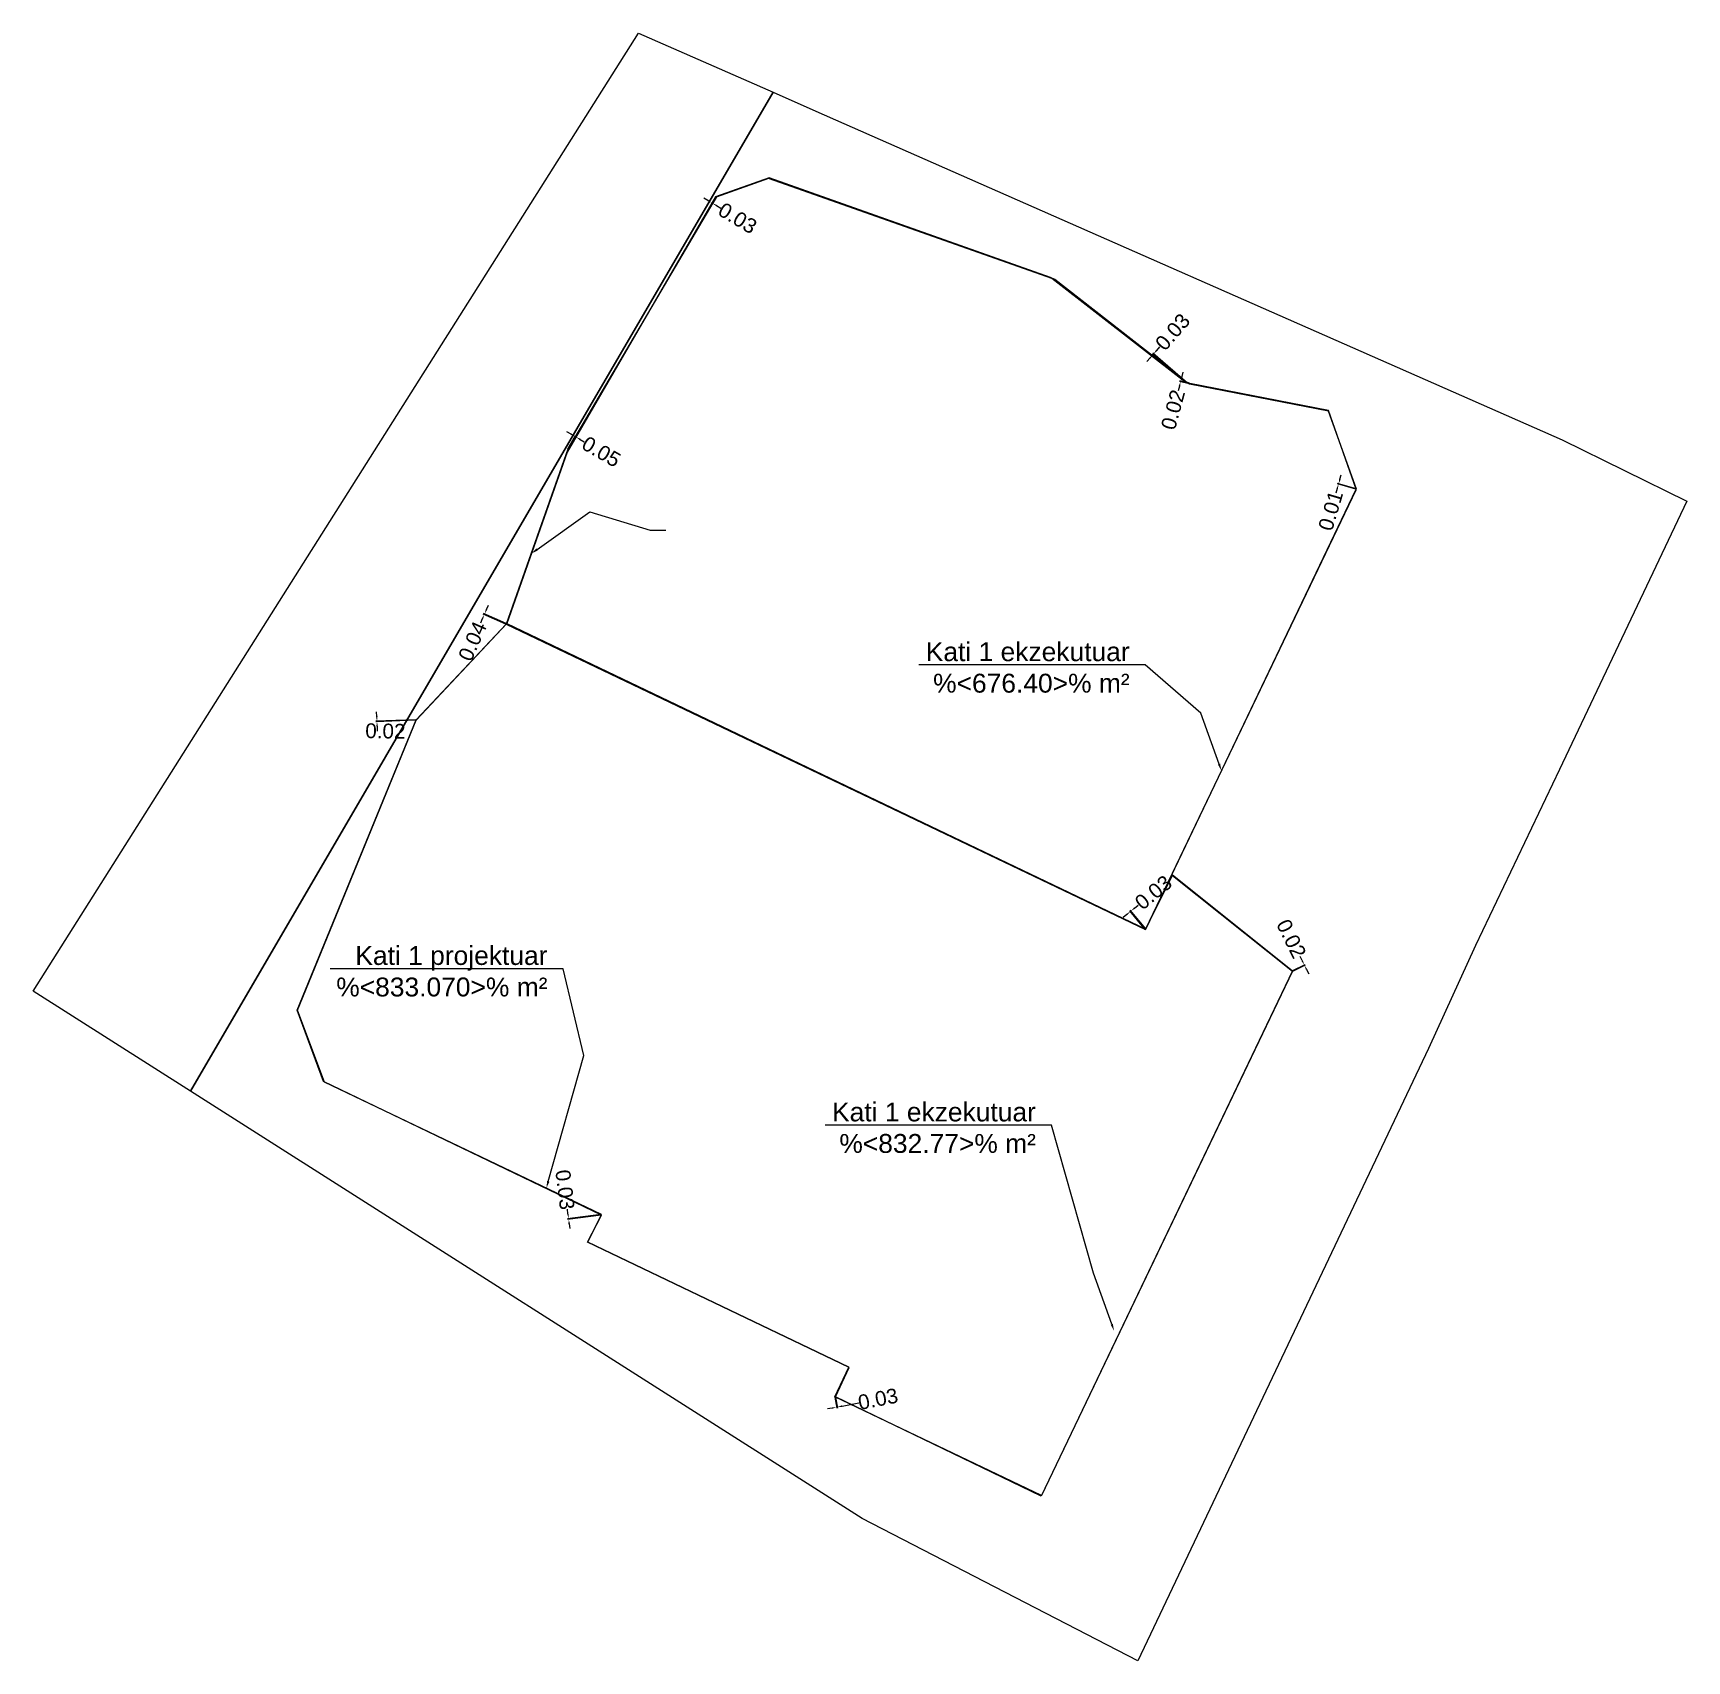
# Model space of a CAD drawing. Header units: metres. Extents: x 7511808.3 to 7511878.3, y 4693245.3 to 4693314.3.
import ezdxf
from ezdxf import colors
from ezdxf.entities.mleader import LeaderData, LeaderLine
from ezdxf.math import Vec2, Vec3

# ---------------------------------------------------------------- set-up
doc = ezdxf.new("R2010")
doc.units = ezdxf.units.M
for name, color, linetype, lineweight in [('kati 1 ekzekutim', 1, 'Continuous', 0), ('kati 1 ekzekutim pikat', 1, 'Continuous', 0), ('kati 1 projekt', 250, 'Continuous', 0), ('parcela', 7, 'Continuous', 0)]:
    doc.layers.add(name, color=color, linetype=linetype, lineweight=lineweight)
doc.styles.get("Standard").update_dxf_attribs({"font": 'arial.ttf'})
doc.dimstyles.get("Standard").update_dxf_attribs({"dimtxt": 0.18, "dimasz": 0.18, "dimexe": 0.18, "dimexo": 0.0625, "dimgap": 0.09, "dimtad": 0, "dimtih": 1, "dimtoh": 1, "dimdec": 4, "dimzin": 0, "dimdsep": 46, "dimtxsty": 'Standard', "dimcen": 0.09, "dimadec": 0, "dimazin": 0, "dimtfac": 1, "dimtdec": 4, "dimtofl": 0, "dimtmove": 0, "dimatfit": 3, "dimfxl": 1, "dimtolj": 1, "dimtzin": 0, "dimarcsym": 0})

# ---------------------------------------------------------------- blocks, each defined once
blk = doc.blocks.new('*D43')
at = {"layer": 'kati 1 ekzekutim pikat', "color": 0, "lineweight": -2, "transparency": 16777216}
for p, q in [((7511863.53, 4693294.991), (7511863.473, 4693294.8)), ((7511864.326, 4693294.965), (7511863.544, 4693295.196)), ((7511864.33, 4693294.978), (7511863.547, 4693295.209)), ((7511863.647, 4693295.388), (7511863.704, 4693295.58))]:
    blk.add_line(p, q, dxfattribs=at)
at = {"layer": 'kati 1 ekzekutim pikat', "color": 0, "transparency": 16777216}
for points in [[(7511863.498, 4693295.001), (7511863.562, 4693294.982), (7511863.587, 4693295.183)], [(7511863.615, 4693295.398), (7511863.679, 4693295.379), (7511863.591, 4693295.197)]]:
    blk.add_solid(points, dxfattribs=at)
at = {"layer": 'kati 1 ekzekutim pikat', "color": 0, "transparency": 16777216, "insert": (7511863.255, 4693294.057), "char_height": 0.625, "attachment_point": 5, "rotation": 73.56516}
blk.add_mtext('\\A1;0.01', dxfattribs=at)
blk = doc.blocks.new('*D45')
at = {"layer": 'kati 1 ekzekutim pikat', "color": 0, "lineweight": -2, "transparency": 16777216}
for p, q in [((7511856.959, 4693299.734), (7511857.011, 4693299.927)), ((7511856.849, 4693299.326), (7511856.796, 4693299.133)), ((7511857.263, 4693299.421), (7511856.857, 4693299.531)), ((7511857.269, 4693299.443), (7511856.863, 4693299.553))]:
    blk.add_line(p, q, dxfattribs=at)
at = {"layer": 'kati 1 ekzekutim pikat', "color": 0, "transparency": 16777216}
for points in [[(7511856.816, 4693299.335), (7511856.881, 4693299.317), (7511856.901, 4693299.519)], [(7511856.927, 4693299.743), (7511856.991, 4693299.726), (7511856.907, 4693299.541)]]:
    blk.add_solid(points, dxfattribs=at)
at = {"layer": 'kati 1 ekzekutim pikat', "color": 0, "transparency": 16777216, "insert": (7511856.579, 4693298.331), "char_height": 0.625, "attachment_point": 5, "rotation": 74.86897}
blk.add_mtext('\\A1;0.02', dxfattribs=at)
blk = doc.blocks.new('*D46')
at = {"layer": 'kati 1 ekzekutim pikat', "color": 0, "lineweight": -2, "transparency": 16777216}
for p, q in [((7511857.073, 4693299.516), (7511855.703, 4693300.702)), ((7511857.091, 4693299.536), (7511855.721, 4693300.722)), ((7511855.886, 4693300.844), (7511856.016, 4693300.995)), ((7511855.606, 4693300.522), (7511855.475, 4693300.37))]:
    blk.add_line(p, q, dxfattribs=at)
at = {"layer": 'kati 1 ekzekutim pikat', "color": 0, "transparency": 16777216}
for points in [[(7511855.581, 4693300.543), (7511855.632, 4693300.5), (7511855.737, 4693300.673)], [(7511855.86, 4693300.866), (7511855.911, 4693300.822), (7511855.755, 4693300.693)]]:
    blk.add_solid(points, dxfattribs=at)
at = {"layer": 'kati 1 ekzekutim pikat', "color": 0, "transparency": 16777216, "insert": (7511856.563, 4693301.626), "char_height": 0.625, "attachment_point": 5, "rotation": 49.1142}
blk.add_mtext('\\A1;0.03', dxfattribs=at)
blk = doc.blocks.new('*D48')
at = {"layer": 'kati 1 ekzekutim pikat', "color": 0, "lineweight": -2, "transparency": 16777216}
for p, q in [((7511836.88, 4693307.194), (7511836.709, 4693307.296)), ((7511837.197, 4693307.335), (7511837.029, 4693307.053)), ((7511837.225, 4693307.319), (7511837.057, 4693307.036)), ((7511837.252, 4693306.973), (7511837.423, 4693306.87))]:
    blk.add_line(p, q, dxfattribs=at)
at = {"layer": 'kati 1 ekzekutim pikat', "color": 0, "transparency": 16777216}
for points in [[(7511836.898, 4693307.223), (7511836.863, 4693307.165), (7511837.052, 4693307.092)], [(7511837.269, 4693307.001), (7511837.235, 4693306.944), (7511837.08, 4693307.075)]]:
    blk.add_solid(points, dxfattribs=at)
at = {"layer": 'kati 1 ekzekutim pikat', "color": 0, "transparency": 16777216, "insert": (7511838.14, 4693306.443), "char_height": 0.625, "attachment_point": 5, "rotation": 329.20086}
blk.add_mtext('\\A1;0.03', dxfattribs=at)
blk = doc.blocks.new('*D49')
at = {"layer": 'kati 1 ekzekutim pikat', "color": 0, "lineweight": -2, "transparency": 16777216}
for p, q in [((7511831.085, 4693297.298), (7511830.912, 4693297.399)), ((7511830.956, 4693296.678), (7511831.28, 4693297.237)), ((7511830.997, 4693296.653), (7511831.322, 4693297.213)), ((7511831.472, 4693297.073), (7511831.645, 4693296.973))]:
    blk.add_line(p, q, dxfattribs=at)
at = {"layer": 'kati 1 ekzekutim pikat', "color": 0, "transparency": 16777216}
for points in [[(7511831.102, 4693297.327), (7511831.068, 4693297.269), (7511831.258, 4693297.198)], [(7511831.489, 4693297.102), (7511831.456, 4693297.045), (7511831.299, 4693297.174)]]:
    blk.add_solid(points, dxfattribs=at)
at = {"layer": 'kati 1 ekzekutim pikat', "color": 0, "transparency": 16777216, "insert": (7511832.369, 4693296.553), "char_height": 0.625, "attachment_point": 5, "rotation": 329.86686}
blk.add_mtext('\\A1;0.05', dxfattribs=at)
blk = doc.blocks.new('*D50')
at = {"layer": 'kati 1 ekzekutim pikat', "color": 0, "lineweight": -2, "transparency": 16777216}
for p, q in [((7511827.505, 4693289.873), (7511827.586, 4693290.056)), ((7511827.329, 4693289.473), (7511827.249, 4693289.29)), ((7511828.331, 4693289.251), (7511827.369, 4693289.674)), ((7511828.345, 4693289.285), (7511827.383, 4693289.708))]:
    blk.add_line(p, q, dxfattribs=at)
at = {"layer": 'kati 1 ekzekutim pikat', "color": 0, "transparency": 16777216}
for points in [[(7511827.299, 4693289.487), (7511827.36, 4693289.46), (7511827.41, 4693289.656)], [(7511827.475, 4693289.886), (7511827.536, 4693289.859), (7511827.425, 4693289.69)]]:
    blk.add_solid(points, dxfattribs=at)
at = {"layer": 'kati 1 ekzekutim pikat', "color": 0, "transparency": 16777216, "insert": (7511826.914, 4693288.528), "char_height": 0.625, "attachment_point": 5, "rotation": 66.26223}
blk.add_mtext('\\A1;0.04', dxfattribs=at)
blk = doc.blocks.new('*D51')
at = {"layer": 'kati 1 ekzekutim pikat', "color": 0, "lineweight": -2, "transparency": 16777216}
for p, q in [((7511854.619, 4693276.954), (7511854.465, 4693276.827)), ((7511855.399, 4693276.326), (7511854.745, 4693277.117)), ((7511855.422, 4693276.345), (7511854.767, 4693277.135)), ((7511854.95, 4693277.228), (7511855.104, 4693277.356))]:
    blk.add_line(p, q, dxfattribs=at)
at = {"layer": 'kati 1 ekzekutim pikat', "color": 0, "transparency": 16777216}
for points in [[(7511854.598, 4693276.98), (7511854.641, 4693276.929), (7511854.773, 4693277.082)], [(7511854.929, 4693277.254), (7511854.971, 4693277.203), (7511854.796, 4693277.101)]]:
    blk.add_solid(points, dxfattribs=at)
at = {"layer": 'kati 1 ekzekutim pikat', "color": 0, "transparency": 16777216, "insert": (7511855.747, 4693277.888), "char_height": 0.625, "attachment_point": 5, "rotation": 39.61261}
blk.add_mtext('\\A1;0.03', dxfattribs=at)
blk = doc.blocks.new('*D53')
at = {"layer": 'kati 1 ekzekutim pikat', "color": 0, "lineweight": -2, "transparency": 16777216}
for p, q in [((7511861.646, 4693274.583), (7511862.174, 4693274.845)), ((7511861.657, 4693274.561), (7511862.185, 4693274.823)), ((7511862.045, 4693275.004), (7511861.956, 4693275.183)), ((7511862.234, 4693274.624), (7511862.323, 4693274.445))]:
    blk.add_line(p, q, dxfattribs=at)
at = {"layer": 'kati 1 ekzekutim pikat', "color": 0, "transparency": 16777216}
for points in [[(7511862.075, 4693275.019), (7511862.015, 4693274.989), (7511862.134, 4693274.825)], [(7511862.264, 4693274.639), (7511862.204, 4693274.609), (7511862.145, 4693274.803)]]:
    blk.add_solid(points, dxfattribs=at)
at = {"layer": 'kati 1 ekzekutim pikat', "color": 0, "transparency": 16777216, "insert": (7511861.587, 4693275.928), "char_height": 0.625, "attachment_point": 5, "rotation": 296.39067}
blk.add_mtext('\\A1;0.02', dxfattribs=at)
blk = doc.blocks.new('*D54')
at = {"layer": 'kati 1 ekzekutim pikat', "color": 0, "lineweight": -2, "transparency": 16777216}
for p, q in [((7511824.51, 4693285.197), (7511822.821, 4693285.138)), ((7511824.511, 4693285.18), (7511822.821, 4693285.121)), ((7511822.859, 4693285.339), (7511822.852, 4693285.539)), ((7511822.873, 4693284.923), (7511822.88, 4693284.723))]:
    blk.add_line(p, q, dxfattribs=at)
at = {"layer": 'kati 1 ekzekutim pikat', "color": 0, "transparency": 16777216}
for points in [[(7511822.892, 4693285.341), (7511822.825, 4693285.338), (7511822.866, 4693285.14)], [(7511822.907, 4693284.924), (7511822.84, 4693284.922), (7511822.866, 4693285.123)]]:
    blk.add_solid(points, dxfattribs=at)
at = {"layer": 'kati 1 ekzekutim pikat', "color": 0, "transparency": 16777216, "insert": (7511823.223, 4693284.723), "char_height": 0.625, "attachment_point": 5, "rotation": 359}
blk.add_mtext('\\A1;0.02', dxfattribs=at)
blk = doc.blocks.new('*D57')
at = {"layer": 'kati 1 ekzekutim pikat', "color": 0, "lineweight": -2, "transparency": 16777216}
for p, q in [((7511830.956, 4693264.276), (7511830.932, 4693264.474)), ((7511832.354, 4693264.247), (7511830.936, 4693264.072)), ((7511832.357, 4693264.221), (7511830.939, 4693264.046)), ((7511831.009, 4693263.853), (7511831.033, 4693263.654))]:
    blk.add_line(p, q, dxfattribs=at)
at = {"layer": 'kati 1 ekzekutim pikat', "color": 0, "transparency": 16777216}
for points in [[(7511830.989, 4693264.28), (7511830.923, 4693264.272), (7511830.981, 4693264.077)], [(7511831.042, 4693263.857), (7511830.975, 4693263.849), (7511830.984, 4693264.051)]]:
    blk.add_solid(points, dxfattribs=at)
at = {"layer": 'kati 1 ekzekutim pikat', "color": 0, "transparency": 16777216, "insert": (7511830.829, 4693265.302), "char_height": 0.625, "attachment_point": 5, "rotation": 277.04332}
blk.add_mtext('\\A1;0.03', dxfattribs=at)
blk = doc.blocks.new('*D60')
at = {"layer": 'kati 1 ekzekutim pikat', "color": 0, "lineweight": -2, "transparency": 16777216}
for p, q in [((7511842.254, 4693256.516), (7511842.346, 4693256.05)), ((7511842.282, 4693256.522), (7511842.374, 4693256.056)), ((7511842.141, 4693256.056), (7511841.945, 4693256.017)), ((7511842.561, 4693256.139), (7511843.267, 4693256.278))]:
    blk.add_line(p, q, dxfattribs=at)
at = {"layer": 'kati 1 ekzekutim pikat', "color": 0, "transparency": 16777216}
for points in [[(7511842.135, 4693256.089), (7511842.148, 4693256.023), (7511842.337, 4693256.095)], [(7511842.555, 4693256.171), (7511842.568, 4693256.106), (7511842.365, 4693256.1)]]:
    blk.add_solid(points, dxfattribs=at)
at = {"layer": 'kati 1 ekzekutim pikat', "color": 0, "transparency": 16777216, "insert": (7511844.086, 4693256.439), "char_height": 0.625, "attachment_point": 5, "rotation": 11.15576}
blk.add_mtext('\\A1;0.03', dxfattribs=at)

msp = doc.modelspace()

# ---------------------------------------------------------------- linework, layer by layer
at = {"layer": 'kati 1 ekzekutim', "flags": 128}
for points, elevation in [([(7511864.345, 4693294.974), (7511863.164, 4693298.268), (7511857.278, 4693299.417), (7511857.085, 4693299.506), (7511851.45, 4693303.886), (7511839.448, 4693308.124), (7511837.233, 4693307.332), (7511830.948, 4693296.664), (7511828.345, 4693289.245), (7511855.409, 4693276.314), (7511864.345, 4693294.974)], 630.709), ([(7511828.345, 4693289.245), (7511855.409, 4693276.314), (7511856.555, 4693278.61), (7511861.643, 4693274.554), (7511850.991, 4693252.321), (7511842.279, 4693256.537), (7511842.859, 4693257.778), (7511831.782, 4693263.078), (7511832.373, 4693264.223), (7511820.608, 4693269.882), (7511819.489, 4693272.904), (7511824.526, 4693285.198), (7511828.345, 4693289.245)], 630.714)]:
    msp.add_lwpolyline(points, dxfattribs=dict(at, elevation=elevation))
at = {"layer": 'kati 1 projekt', "flags": 128}
for points in [[(7511855.432, 4693276.333), (7511864.341, 4693294.961), (7511863.166, 4693298.294), (7511857.284, 4693299.439), (7511857.102, 4693299.526), (7511851.572, 4693303.839), (7511851.391, 4693303.925), (7511839.472, 4693308.147), (7511837.205, 4693307.348), (7511830.926, 4693296.531), (7511828.36, 4693289.278)], [(7511855.432, 4693276.333), (7511856.542, 4693278.651), (7511861.632, 4693274.576), (7511851.007, 4693252.358), (7511842.251, 4693256.532), (7511842.855, 4693257.794), (7511831.803, 4693263.077), (7511832.37, 4693264.249), (7511820.639, 4693269.859), (7511819.503, 4693272.898), (7511824.527, 4693285.181), (7511828.36, 4693289.278)]]:
    msp.add_lwpolyline(points, close=True, dxfattribs=at)
at = {"layer": 'parcela', "flags": 128}
for points in [[(7511839.64, 4693311.774), (7511814.966, 4693269.473), (7511808.304, 4693273.712), (7511819.588, 4693291.563), (7511833.949, 4693314.281), (7511839.64, 4693311.774)], [(7511814.966, 4693269.473), (7511839.64, 4693311.774), (7511841.452, 4693310.975), (7511873.052, 4693297.055), (7511878.341, 4693294.453), (7511872.939, 4693283.093), (7511869.394, 4693275.64), (7511867.394, 4693271.28), (7511855.089, 4693245.348), (7511843.413, 4693251.372), (7511814.966, 4693269.473)]]:
    msp.add_lwpolyline(points, dxfattribs=at)

# ---------------------------------------------------------------- dimensions: what is measured, and where the dimension line sits
at = {"layer": 'kati 1 ekzekutim pikat', "color": 5}
for base, p1, p2, angle, picture, middle in [((7511837.052, 4693307.092), (7511837.233, 4693307.332, 630.716), (7511837.205, 4693307.348), 149.20086, '*D48', (7511838.14, 4693306.443)), ((7511855.755, 4693300.693), (7511857.085, 4693299.506, 630.739), (7511857.102, 4693299.526), 49.1142, '*D46', (7511856.563, 4693301.626)), ((7511856.907, 4693299.541), (7511857.278, 4693299.417, 630.739), (7511857.284, 4693299.439), 74.86897, '*D45', (7511856.579, 4693298.331)), ((7511831.299, 4693297.174), (7511830.948, 4693296.664, 630.702), (7511830.99, 4693296.64), 329.86686, '*D49', (7511832.369, 4693296.553)), ((7511863.591, 4693295.197), (7511864.341, 4693294.961), (7511864.345, 4693294.974, 630.709), 73.56516, '*D43', (7511863.255, 4693294.057)), ((7511827.425, 4693289.69), (7511828.345, 4693289.245, 630.714), (7511828.36, 4693289.278), 66.26223, '*D50', (7511826.914, 4693288.528)), ((7511854.796, 4693277.101), (7511855.409, 4693276.314, 630.694), (7511855.432, 4693276.333), 39.61261, '*D51', (7511855.747, 4693277.888)), ((7511862.134, 4693274.825), (7511861.643, 4693274.554, 630.989), (7511861.632, 4693274.576), 116.39067, '*D53', (7511861.587, 4693275.928)), ((7511830.981, 4693264.077), (7511832.373, 4693264.223, 630.777), (7511832.37, 4693264.249), 97.04332, '*D57', (7511830.829, 4693265.302)), ((7511842.365, 4693256.1), (7511842.251, 4693256.532), (7511842.279, 4693256.537, 630.787), 11.15576, '*D60', (7511844.086, 4693256.439))]:
    dim = msp.add_linear_dim(base=base, p1=p1, p2=p2, angle=angle, dimstyle='Standard', override={"dimscale": 0.25, "dimtxt": 2.5, "dimasz": 0.8, "dimtih": 0, "dimtoh": 0, "dimdec": 2, "dimcen": 0, "dimtdec": 2}, dxfattribs=at)
    dim.commit()
    dim.dimension.update_dxf_attribs({"geometry": picture, "text_midpoint": middle, "dimtype": 161})
dim = msp.add_linear_dim(base=(7511822.866, 4693285.14), p1=(7511824.527, 4693285.181), p2=(7511824.526, 4693285.198, 630.787), angle=92.01512, dimstyle='Standard', override={"dimscale": 0.25, "dimtxt": 2.5, "dimasz": 0.8, "dimtih": 0, "dimtoh": 0, "dimdec": 2, "dimcen": 0, "dimtdec": 2}, dxfattribs=at)
dim.commit()
dim.dimension.update_dxf_attribs({"geometry": '*D54', "text_midpoint": (7511823.223, 4693284.723), "dimtype": 161, "text_rotation": 359})

# ---------------------------------------------------------------- leaders
at = {"layer": 'kati 1 ekzekutim pikat'}
ml = msp.add_multileader_mtext('Standard', dxfattribs=at)
ml.set_content('Kati 1 ekzekutuar\\P %<676.40>% m²', color=256)
ml.set_leader_properties()
ml.build(insert=Vec2(0, 0))
ml.multileader.update_dxf_attribs({"text_left_attachment_type": 6, "text_right_attachment_type": 6, "dogleg_length": 0.36, "arrow_head_size": 0.3})
ctx = ml.context
ctx.base_point, ctx.char_height, ctx.arrow_head_size, ctx.landing_gap_size, ctx.plane_origin = Vec3(7511845.873, 4693287.525), 0.8, 0.3, 0.3, Vec3(7511858.203, 4693282.882)
ctx.left_attachment, ctx.right_attachment, ctx.text_align_type = 6, 6, 2
notes = []
notes.append((ctx, [(0, (1, 1, 0), (7511855.402, 4693287.525), (-1, 0), 0.36, [(0, [(7511858.63, 4693283.04), (7511857.752, 4693285.479)], 0, [])])]))
ctx.mtext.insert, ctx.mtext.alignment, ctx.mtext.flow_direction = Vec3(7511854.742, 4693288.485), 3, 5
ml = msp.add_multileader_mtext('Standard', dxfattribs=at)
ml.set_content('Kati 1 ekzekutuar\\P %<832.77>% m²', color=256)
ml.set_leader_properties()
ml.build(insert=Vec2(0, 0))
ml.multileader.update_dxf_attribs({"text_left_attachment_type": 6, "text_right_attachment_type": 6, "dogleg_length": 0.36, "arrow_head_size": 0.3})
ctx = ml.context
ctx.base_point, ctx.char_height, ctx.arrow_head_size, ctx.landing_gap_size, ctx.plane_origin = Vec3(7511841.903, 4693268.035), 0.8, 0.3, 0.3, Vec3(7511853.657, 4693259.164)
ctx.left_attachment, ctx.right_attachment, ctx.text_align_type = 6, 6, 2
notes.append((ctx, [(0, (1, 1, 0), (7511851.432, 4693268.035), (-1, 0), 0.36, [(0, [(7511854.084, 4693259.323), (7511853.207, 4693261.761)], 0, [])])]))
ctx.mtext.insert, ctx.mtext.alignment, ctx.mtext.flow_direction = Vec3(7511850.772, 4693268.995), 3, 5
at = {"layer": 'kati 1 projekt'}
ml = msp.add_multileader_mtext('Standard', dxfattribs=at)
ml.set_content('', color=256)
ml.set_leader_properties()
ml.build(insert=Vec2(0, 0))
ml.multileader.update_dxf_attribs({"text_left_attachment_type": 6, "text_right_attachment_type": 6, "dogleg_length": 0.36, "arrow_head_size": 0.3})
ctx = ml.context
ctx.base_point, ctx.char_height, ctx.arrow_head_size, ctx.landing_gap_size, ctx.plane_origin = Vec3(7511834.797, 4693293.238), 0.8, 0.3, 0.3, Vec3(7511841.933, 4693286.663)
ctx.left_attachment, ctx.right_attachment = 6, 6
notes.append((ctx, [(1, (1, 1, 0), (7511834.437, 4693293.238), (1, 0), 0.36, [(0, [(7511829.409, 4693292.243), (7511831.882, 4693294.002)], 0, [])])]))
ctx.mtext.insert, ctx.mtext.flow_direction = Vec3(7511835.097, 4693294.198), 5
ml = msp.add_multileader_mtext('Standard', dxfattribs=at)
ml.set_content('Kati 1 projektuar\\P %<833.070>% m²', color=256)
ml.set_leader_properties()
ml.build(insert=Vec2(0, 0))
ml.multileader.update_dxf_attribs({"text_left_attachment_type": 6, "text_right_attachment_type": 6, "dogleg_length": 0.36, "arrow_head_size": 0.3})
ctx = ml.context
ctx.base_point, ctx.char_height, ctx.arrow_head_size, ctx.landing_gap_size, ctx.plane_origin = Vec3(7511821.717, 4693274.66, 657.309), 0.8, 0.3, 0.3, Vec3(7511831.724, 4693275.519, 657.309)
ctx.left_attachment, ctx.right_attachment, ctx.text_align_type = 6, 6, 2
notes.append((ctx, [(0, (1, 1, 0), (7511830.748, 4693274.66, 657.309), (-1, 0), 0.36, [(0, [(7511830.04, 4693265.363, 657.309), (7511831.625, 4693270.992, 657.309)], 0, [])])]))
ctx.mtext.insert, ctx.mtext.alignment, ctx.mtext.flow_direction = Vec3(7511830.088, 4693275.62, 657.309), 3, 5
for ctx, leaders in notes:
    for number, flags, end, landing, length, lines in leaders:
        leader = LeaderData()
        leader.index, (leader.has_last_leader_line, leader.has_dogleg_vector, leader.attachment_direction) = number, flags
        leader.last_leader_point, leader.dogleg_vector, leader.dogleg_length = Vec3(end), Vec3(landing), length
        for number, points, colour, breaks in lines:
            line = LeaderLine()
            line.index, line.vertices, line.color, line.breaks = number, Vec3.list(points), colors.encode_raw_color(colour), breaks
            leader.lines.append(line)
        ctx.leaders.append(leader)

doc.saveas('drawing.dxf')
